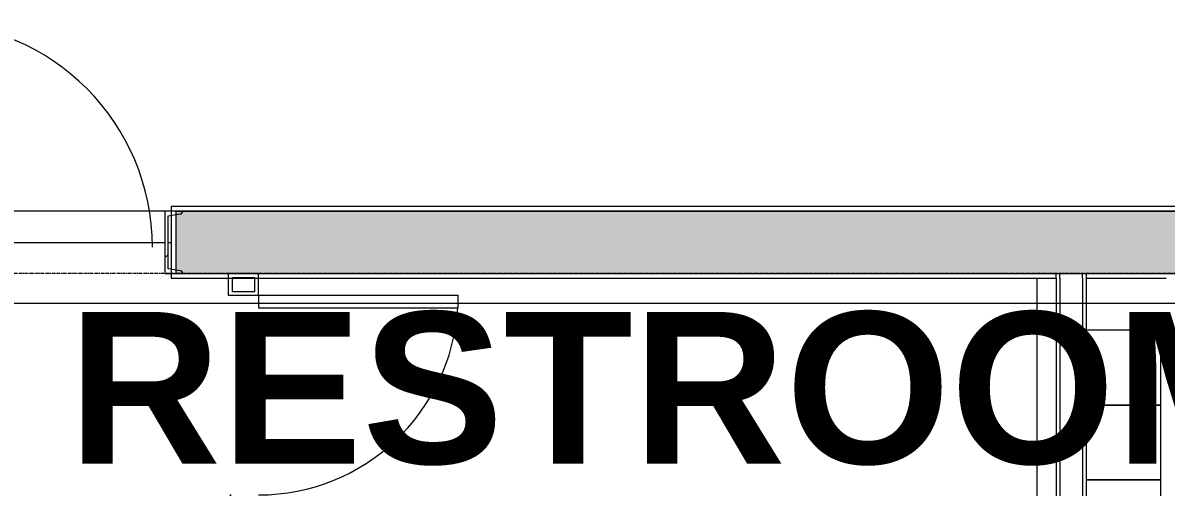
# Model space of a CAD drawing. Header units: inches. Extents: x 25369 to 33163, y -23509 to -20274.
# Drawn here: x 31068.1 to 31251.7, y -22403.9 to -22329.3 of the extents above; entities that cross this region are included whole.
import ezdxf

# ---------------------------------------------------------------- set-up
doc = ezdxf.new("R2010")
doc.units = ezdxf.units.IN
doc.header["$MEASUREMENT"] = 0
doc.linetypes.add('Grid Line 1_2_', pattern=[0.875, 0.5, -0.125, 0.125, -0.125])
for name, color, linetype, lineweight in [('A-AREA', 32, 'Continuous', 9), ('A-DOOR', 31, 'Continuous', 9), ('A-WALL', 113, 'Continuous', 9), ('A-WALL-PATT', 111, 'Continuous', 25), ('G-ANNO-SYMB', 111, 'Continuous', 9), ('I-FURN', 30, 'Continuous', 9), ('I-WALL', 2, 'Continuous', 9), ('M-AREA-IDEN', 171, 'Continuous', 9), ('S-COLS', 52, 'Continuous', 9), ('S-GRID', 1, 'Continuous', 9)]:
    doc.layers.add(name, color=color, linetype=linetype, lineweight=lineweight)
doc.styles.add('Arial_B', font='arialbd.ttf', dxfattribs={"height": 24.354149})
pattern_1 = [(0, (5931.104, 0), (61.44, 15.36), [2.534, -43.546, 2.534, -43.546, -245.76]), (0, (5931.104, 0), (61.44, 15.36), [-92.16, 2.534, -89.626, 2.534, -43.546, -107.52]), (0, (5931.104, 0), (61.44, 15.36), [-230.4, 2.534, -28.186, 2.534, -74.266]), (120, (5954.144, 7.68), (-44.02215, 45.528601), [2.534, -43.546, 2.534, -43.546, -245.76]), (120, (5954.144, 7.68), (-44.02215, 45.528601), [-92.16, 2.534, -89.626, 2.534, -43.546, -107.52]), (120, (5954.144, 7.68), (-44.02215, 45.528601), [-230.4, 2.534, -28.186, 2.534, -74.266]), (240, (5961.824, 38.4), (-17.41785, -60.888601), [2.534, -43.546, 2.534, -43.546, -245.76]), (240, (5961.824, 38.4), (-17.41785, -60.888601), [-92.16, 2.534, -89.626, 2.534, -43.546, -107.52]), (240, (5961.824, 38.4), (-17.41785, -60.888601), [-230.4, 2.534, -28.186, 2.534, -74.266])]

# ---------------------------------------------------------------- blocks, each defined once
blk = doc.blocks.new('Locker-Double Stacked - 12_ x 12_-11070-Overall Floor Plan')
at = {"layer": 'I-FURN', "color": 8}
for p, q in [((6, 6), (-6, 6)), ((-6, 6), (-6, -6)), ((6, -6), (6, 6)), ((-6, -6), (6, -6))]:
    blk.add_line(p, q, dxfattribs=at)
blk = doc.blocks.new('Locker Rooms and Restrooms_rvt-2-Overall Floor Plan')
at = {"color": 8, "lineweight": 9, "rotation": 270}
for p in [(25313.77, -22384.68), (25313.77, -22396.68), (25313.77, -22408.68)]:
    blk.add_blockref('Locker-Double Stacked - 12_ x 12_-11070-Overall Floor Plan', p, dxfattribs=at)
blk = doc.blocks.new('Single-Flush - 32_ x 84_-460923-Overall Floor Plan')
at = {"layer": 'A-DOOR', "color": 7, "lineweight": 13}
for p, q in [((14, -2.44), (14, -34.44)), ((16, -2.44), (14, -2.44)), ((16, -2.44), (16, -34.44)), ((16, -34.44), (14, -34.44))]:
    blk.add_line(p, q, dxfattribs=at)
at = {"layer": 'A-DOOR', "color": 8}
blk.add_arc((16, -2.44), 32.07, 180, 266.4241, dxfattribs=at)
blk = doc.blocks.new('Door_Single_Storefront - one-1371408-Overall Floor Plan')
at = {"layer": 'A-DOOR', "color": 8}
blk.add_line((-18, 36), (-18, 0), dxfattribs=at)
blk.add_arc((-18, 0), 36, 360, 90, dxfattribs=at)

msp = doc.modelspace()

# ---------------------------------------------------------------- hatches: boundary and pattern name
at = {"layer": 'A-WALL-PATT', "lineweight": 9}
h = msp.add_hatch(dxfattribs=at)
h.set_pattern_fill('FP_18', color=8, style=0, pattern_type=2)
h.set_pattern_definition([(161.57, (5932.064, 0.96), (-7.6802237, -0.0009796), [0, -54.643, 6.067, 0]), (18.43, (5930.144, 0.96), (-7.6802237, 0.0009796), [0, -54.643, 6.067, 0]), (108.43, (5932.064, 0.96), (3.8382953, -19.20136532), [18.211, -42.499]), (71.57, (5930.144, 0.96), (3.8382953, 19.20136532), [18.211, -42.499])])
h.paths.add_polyline_path([(31669.87, -22369.55), (31669.87, -22359.55), (31494.62, -22359.55), (31494.62, -22369.55), (31663.41, -22369.55)], flags=0)
h.paths.add_polyline_path([(31412.62, -22369.55), (31412.62, -22359.55), (31092.62, -22359.55), (31092.62, -22369.55), (31312.48, -22369.55)], flags=0)
h.paths.add_polyline_path([(31049.12, -22369.55), (31049.12, -22359.55), (30851.37, -22359.55), (30851.37, -22369.55), (31031.74, -22369.55)], flags=0)
h.paths.add_polyline_path([(30773.24, -22369.55), (30773.24, -22359.55), (30561.87, -22359.55), (30561.87, -22369.55), (30751, -22369.55)], flags=0)
h.paths.add_polyline_path([(28729.74, -22369.55), (28729.74, -22359.55), (28712.49, -22359.55), (28712.49, -22369.55), (28715.62, -22369.55)], flags=0)
h = msp.add_hatch(dxfattribs=at)
h.set_pattern_fill('FP_17', color=8, style=0, pattern_type=2)
h.set_pattern_definition(pattern_1)
h.paths.add_polyline_path([(31101.68, -22787.3), (31101.68, -22627.18), (31101.06, -22627.18), (31101.06, -22787.3)], flags=0)
h.paths.add_polyline_path([(31101.68, -22623.55), (31101.68, -22602.68), (31103.49, -22602.68), (31103.49, -22602.05), (31101.06, -22602.05), (31101.06, -22623.55)], flags=0)
h.paths.add_polyline_path([(31101.92, -22566.05), (31103.49, -22566.05), (31103.49, -22565.43), (31101.68, -22565.43), (31101.68, -22553.68), (31103.49, -22553.68), (31103.49, -22553.05), (31101.06, -22553.05), (31101.06, -22566.05)], flags=0)
h.paths.add_polyline_path([(31103.49, -22517.05), (31103.49, -22516.43), (31101.68, -22516.43), (31101.68, -22405.68), (31103.49, -22405.68), (31103.49, -22405.05), (31101.06, -22405.05), (31101.06, -22517.05), (31101.92, -22517.05)], flags=0)
h.paths.add_polyline_path([(31101.06, -22373.05), (31103.49, -22373.05), (31103.49, -22372.43), (31101.68, -22372.43), (31101.68, -22369.55), (31101.06, -22369.55)], flags=0)
h = msp.add_hatch(dxfattribs=at)
h.set_pattern_fill('FP_17', color=8, style=0, pattern_type=2)
h.set_pattern_definition(pattern_1)
h.paths.add_polyline_path([(31105.31, -22787.3), (31105.93, -22787.3), (31105.93, -22602.05), (31103.49, -22602.05), (31103.49, -22602.68), (31105.31, -22602.68), (31105.31, -22786.55)], flags=0)
h.paths.add_polyline_path([(31105.93, -22566.05), (31105.93, -22561.18), (31105.31, -22561.18), (31105.31, -22565.43), (31103.49, -22565.43), (31103.49, -22566.05)], flags=0)
h.paths.add_polyline_path([(31105.31, -22557.55), (31105.93, -22557.55), (31105.93, -22553.05), (31103.49, -22553.05), (31103.49, -22553.68), (31105.31, -22553.68)], flags=0)
h.paths.add_polyline_path([(31103.49, -22517.05), (31105.93, -22517.05), (31105.93, -22405.05), (31103.49, -22405.05), (31103.49, -22405.68), (31105.31, -22405.68), (31105.31, -22516.43), (31103.49, -22516.43)], flags=0)
h.paths.add_polyline_path([(31105.93, -22373.05), (31105.93, -22369.55), (31101.68, -22369.55), (31101.68, -22370.18), (31105.31, -22370.18), (31105.31, -22372.43), (31103.49, -22372.43), (31103.49, -22373.05)], flags=0)
h = msp.add_hatch(dxfattribs=at)
h.set_pattern_fill('FP_17', color=8, style=0, pattern_type=2)
h.set_pattern_definition(pattern_1)
h.paths.add_polyline_path([(31234.06, -22787.3), (31234.68, -22787.3), (31234.68, -22561.18), (31234.06, -22561.18), (31234.06, -22786.55)], flags=0)
h.paths.add_polyline_path([(31234.06, -22557.55), (31234.68, -22557.55), (31234.68, -22369.55), (31234.06, -22369.55), (31234.06, -22556.93)], flags=0)
h = msp.add_hatch(dxfattribs=at)
h.set_pattern_fill('FP_17', color=8, style=0, pattern_type=2)
h.set_pattern_definition(pattern_1)
h.paths.add_polyline_path([(31238.93, -22787.3), (31238.9, -22768.76), (31238.31, -22768.76), (31238.31, -22787.3)], flags=0)
h.paths.add_polyline_path([(31238.9, -22767.96), (31238.93, -22767.96), (31238.93, -22369.55), (31238.31, -22369.55), (31238.31, -22767.96)], flags=0)
at = {"layer": 'S-COLS'}
h = msp.add_hatch(dxfattribs=at)
h.set_pattern_fill('FP_15', color=8, style=0, pattern_type=2)
h.set_pattern_definition([(45, (5931.104, 0), (-19.00703, 19.00703), []), (45, (5931.104, 28.8), (-19.00703, 19.00703), [])])
h.paths.add_polyline_path([(31093.76, -22369.55), (31093.63, -22369.24), (31093.32, -22369.12), (31091.39, -22368.81), (31091.39, -22360.29), (31093.63, -22359.86), (31093.76, -22359.55), (31090.87, -22359.55), (31090.87, -22369.55)], flags=0)

# ---------------------------------------------------------------- linework, layer by layer
at = {"layer": 'A-AREA', "color": 8}
for p, q in [((31050.87, -22364.55), (31090.87, -22364.55)), ((31091.39, -22364.55), (31091.87, -22364.55)), ((31230.99, -22370.29), (31230.99, -22431.4))]:
    msp.add_line(p, q, dxfattribs=at)
at = {"layer": 'A-WALL', "color": 7, "lineweight": 13}
for p, q in [((31092.62, -22359.55), (31092.62, -22369.55)), ((31092.62, -22359.55), (31412.62, -22359.55)), ((31092.62, -22369.55), (31412.62, -22369.55)), ((31101.68, -22370.18), (31105.31, -22370.18)), ((31101.68, -22370.18), (31101.68, -22372.43)), ((31105.31, -22372.43), (31105.31, -22370.18)), ((31234.06, -22370.3), (31234.06, -22369.55)), ((31234.68, -22370.3), (31234.68, -22369.55)), ((31234.68, -22370.3), (31234.68, -22557.55)), ((31238.31, -22370.3), (31238.31, -22369.55)), ((31238.31, -22370.3), (31238.31, -22767.96)), ((31238.93, -22370.3), (31238.93, -22369.55)), ((31101.68, -22372.43), (31105.31, -22372.43))]:
    msp.add_line(p, q, dxfattribs=at)
at = {"layer": 'G-ANNO-SYMB'}
msp.add_line((32514.71, -22374.36), (27928.4, -22374.36), dxfattribs=at)
at = {"layer": 'I-WALL', "color": 7, "lineweight": 13}
for p, q in [((31413.37, -22358.8), (31091.87, -22358.8)), ((31091.87, -22358.8), (31091.87, -22370.3)), ((31091.87, -22370.3), (31234.06, -22370.3)), ((31105.93, -22369.55), (31101.06, -22369.55)), ((31101.06, -22369.55), (31101.06, -22373.05)), ((31105.93, -22373.05), (31105.93, -22369.55)), ((31234.06, -22370.3), (31234.06, -22556.93)), ((31238.93, -22370.3), (31251.74, -22370.3)), ((31238.93, -22767.96), (31238.93, -22370.3)), ((31101.06, -22373.05), (31105.93, -22373.05))]:
    msp.add_line(p, q, dxfattribs=at)
at = {"layer": 'S-COLS', "color": 7, "lineweight": 13}
for p, q in [((31093.76, -22359.55), (31090.87, -22359.55)), ((31090.87, -22359.55), (31090.87, -22369.55)), ((31091.39, -22360.29), (31093.32, -22359.99)), ((31091.39, -22368.81), (31091.39, -22360.29)), ((31090.87, -22369.55), (31093.76, -22369.55)), ((31093.32, -22369.12), (31091.39, -22368.81))]:
    msp.add_line(p, q, dxfattribs=at)
for centre, start, end in [((31093.32, -22359.55), 270, 0), ((31093.32, -22369.55), 0, 90)]:
    msp.add_arc(centre, 0.436, start, end, dxfattribs=at)
at = {"layer": 'S-GRID', "linetype": 'Grid Line 1_2_'}
for p, q in [((32650.17, -22359.55), (28584.62, -22359.55)), ((33028.57, -22359.55), (28668.62, -22359.55)), ((32932.57, -22369.55), (28668.62, -22369.55))]:
    msp.add_line(p, q, dxfattribs=at)

# ---------------------------------------------------------------- block references
at = {"color": 250, "lineweight": 5}
msp.add_blockref('Locker Rooms and Restrooms_rvt-2-Overall Floor Plan', (5931.1, 0), dxfattribs=at)
at = {"layer": 'A-DOOR', "color": 8}
msp.add_blockref('Door_Single_Storefront - one-1371408-Overall Floor Plan', (31070.87, -22365.3), dxfattribs=at)
at = {"layer": 'A-DOOR', "color": 250, "rotation": 90}
msp.add_blockref('Single-Flush - 32_ x 84_-460923-Overall Floor Plan', (31103.49, -22389.05), dxfattribs=at)

# ---------------------------------------------------------------- texts
at = {"layer": 'M-AREA-IDEN', "insert": (31173.61, -22375.74), "char_height": 24.354, "width": 228.096, "attachment_point": 2, "line_spacing_factor": 0.938532, "style": 'Arial_B'}
msp.add_mtext('RESTROOM', dxfattribs=at)

doc.saveas('drawing.dxf')
